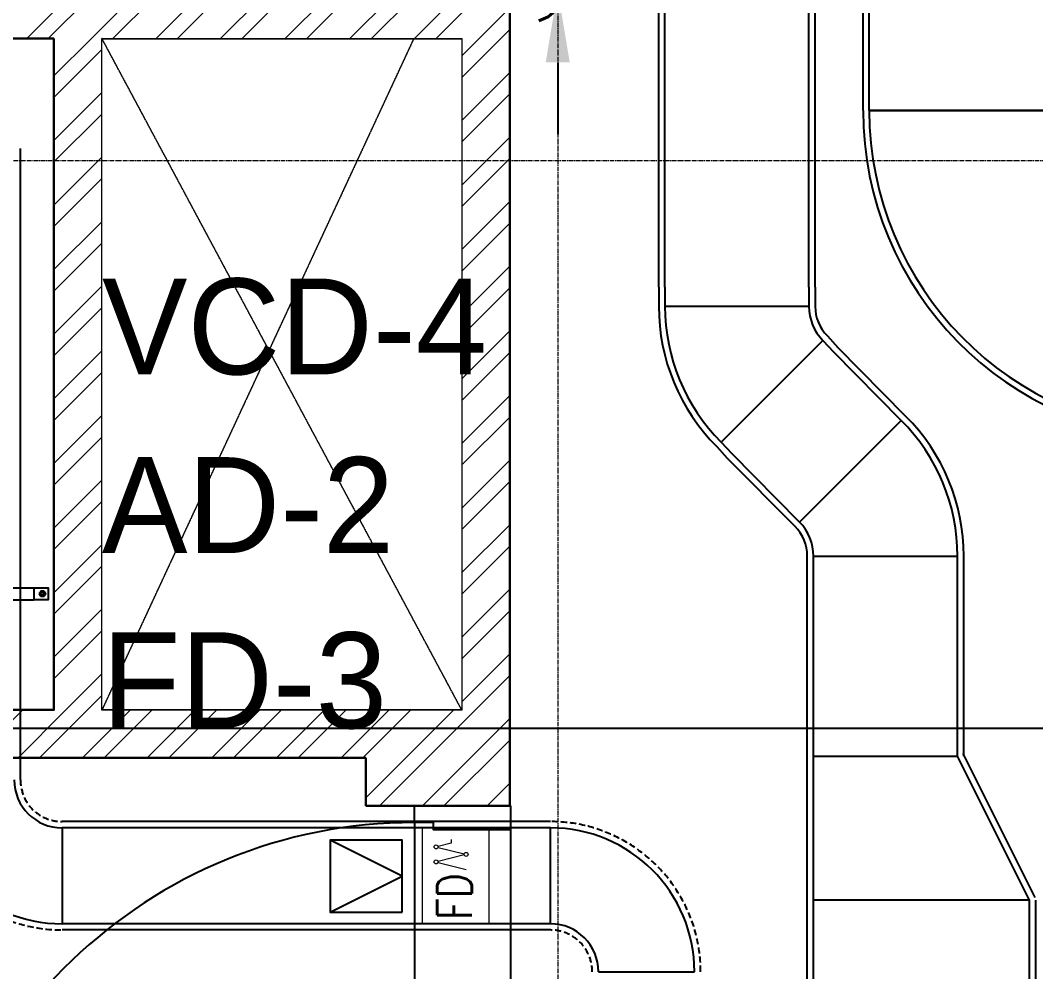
# Model space of a CAD drawing. Header units: millimetres. Extents: x -9226 to 166212, y -13 to 97274.
# Drawn here: x 36830 to 38946, y 61434 to 63418 of the extents above; entities that cross this region are included whole.
import ezdxf
from ezdxf.enums import TextEntityAlignment as Align

# ---------------------------------------------------------------- set-up
doc = ezdxf.new("R2010")
doc.units = ezdxf.units.MM
for name, pattern in [('01-AT-PLA Floor Plans$0$DASHED', [19.05, 12.7, -6.35]), ('23491-A-XR-GRID$0$23288-XR-Unit GRIDS$0$CENTER2', [28.575, 19.05, -3.175, 3.175, -3.175]), ('23491-XR-AR-2ND FLOOR PLAN$0$23491-XR-AR-2ND FLOOR PLAN$0$HIDDEN', [9.525, 6.35, -3.175]), ('23491-XR-AR-2ND FLOOR PLAN$0$HIDDEN', [9.525, 6.35, -3.175]), ('HIDDEN', [9.525, 6.35, -3.175])]:
    doc.linetypes.add(name, pattern=pattern)
doc.layers.get('0').update_dxf_attribs({"color": 8})
doc.layers.get('Defpoints').update_dxf_attribs({"color": 8})
for name, color, linetype in [('1.INS', 8, 'Continuous'), ('1.STR', 8, 'Continuous'), ('1.support 2', 7, 'Continuous'), ('cloud', 15, 'Continuous'), ('EAD', 30, 'Continuous'), ('ETA-AC-SUPPORT', 25, 'Continuous'), ('FAD', 3, 'Continuous'), ('LETER LINE', 7, 'Continuous'), ('VCD SHE', 7, 'Continuous')]:
    doc.layers.add(name, color=color, linetype=linetype)
for name, color, linetype, lineweight in [('1.XREF', 8, 'Continuous', 9), ('23491-A-XR-GRID$0$G-ANNO-GRID', 8, '23491-A-XR-GRID$0$23288-XR-Unit GRIDS$0$CENTER2', 0), ('23491-XR-AR-2ND FLOOR PLAN$0$23491-XR-AR-2ND FLOOR PLAN$0$23491-XR-AR-TYP-FLOOR$0$A-WALL-PATT', 8, 'Continuous', 5), ('23491-XR-AR-2ND FLOOR PLAN$0$23491-XR-AR-2ND FLOOR PLAN$0$23491-XR-AR-TYP-FLOOR$0$Zone-6_30May22$0$TYP$0$2B+G+19+R Typical Floor$0$A-DOOR', 8, 'Continuous', 25), ('23491-XR-AR-2ND FLOOR PLAN$0$23491-XR-AR-2ND FLOOR PLAN$0$A-FLOR-OVHD', 8, '23491-XR-AR-2ND FLOOR PLAN$0$23491-XR-AR-2ND FLOOR PLAN$0$HIDDEN', 15), ('23491-XR-AR-2ND FLOOR PLAN$0$23491-XR-AR-2ND FLOOR PLAN$0$A-WALL', 8, 'Continuous', 30), ('23491-XR-AR-2ND FLOOR PLAN$0$23491-XR-AR-2ND FLOOR PLAN$0$A-WALL-CAVI', 8, 'Continuous', 15), ('23491-XR-AR-2ND FLOOR PLAN$0$A-FLOR-OVHD', 8, '23491-XR-AR-2ND FLOOR PLAN$0$HIDDEN', 15), ('23491-XR-AR-2ND FLOOR PLAN$0$A-WALL-CAVI', 8, 'Continuous', 15), ('A-ANNO-DIMS', 8, 'Continuous', 9), ('HVAC-VOL-SPD-S01-M-01-0400 R-01$0$HVAC-VOL-SPD-S01-M-01-0400 R-01$0$000-VL-M-FD', 20, 'Continuous', 20), ('MH DIM', 15, 'Continuous', 0)]:
    doc.layers.add(name, color=color, linetype=linetype, lineweight=lineweight)
doc.styles.add('HVAC-VOL-SPD-S01-M-01-0400 R-01$0$HVAC-VOL-SPD-S01-M-01-0400 R-01$0$ROMANS', font='romans.shx', dxfattribs={"width": 0.75})
doc.styles.add('ROMANS', font='isocp.shx', dxfattribs={"width": 0.8})
doc.styles.add('SDC-TEXT-ARB', font='sdc-arb.shx', dxfattribs={"height": 0.5})
doc.styles.get("Standard").update_dxf_attribs({"font": 'romans.shx', "height": 200})
doc.dimstyles.new('ISO-25', dxfattribs={"dimtxt": 200, "dimasz": 150, "dimexe": 1.25, "dimexo": 0.625, "dimgap": 1, "dimtad": 1, "dimtoh": 1, "dimdec": 0, "dimrnd": 5, "dimtxsty": 'Standard', "dimcen": 2.5, "dimclrd": 256, "dimclre": 256, "dimclrt": 7, "dimadec": 0, "dimazin": 0, "dimtfac": 1, "dimtdec": 0, "dimtix": 1, "dimtmove": 2, "dimatfit": 3, "dimfxl": 1, "dimarcsym": 1})
doc.dimstyles.new('JSE', dxfattribs={"dimtxt": 50, "dimasz": 150, "dimexe": 0.18, "dimexo": 0.0625, "dimgap": 50, "dimtad": 0, "dimdec": 0, "dimrnd": 5, "dimzin": 0, "dimdsep": 46, "dimtxsty": 'ROMANS', "dimcen": 0.09, "dimclrd": 7, "dimclre": 7, "dimclrt": 7, "dimadec": 0, "dimazin": 0, "dimtfac": 1, "dimtdec": 0, "dimtofl": 0, "dimtmove": 0, "dimatfit": 3, "dimfxl": 1, "dimtolj": 1, "dimtzin": 0, "dimarcsym": 1})

# ---------------------------------------------------------------- blocks, each defined once
blk = doc.blocks.new('*U511')
at = {"layer": '23491-XR-AR-2ND FLOOR PLAN$0$23491-XR-AR-2ND FLOOR PLAN$0$23491-XR-AR-TYP-FLOOR$0$Zone-6_30May22$0$TYP$0$2B+G+19+R Typical Floor$0$A-DOOR', "color": 8}
for p, q in [((1.065, 0), (0.035, 0)), ((1.05, -0.2), (0.05, -0.2))]:
    blk.add_line(p, q, dxfattribs=at)
blk.add_lwpolyline([(0.075, 0), (0.075, 1.0292), (0.035, 1.0292), (0.035, 0)], close=True, dxfattribs=at)
for points in [[(0.035, 0), (0, 0), (0, -0.2), (0.05, -0.2), (0.05, -0.04), (0.035, -0.04), (0.035, 0)], [(1.065, 0), (1.1, 0), (1.1, -0.2), (1.05, -0.2), (1.05, -0.04), (1.065, -0.04), (1.065, 0)]]:
    blk.add_lwpolyline(points, dxfattribs=at)
blk.add_arc((0.035, 0), 1.03, 0, 87.7744, dxfattribs=at)
blk = doc.blocks.new('23491-XR-AR-2ND FLOOR PLAN')
at = {"layer": '23491-XR-AR-2ND FLOOR PLAN$0$23491-XR-AR-2ND FLOOR PLAN$0$23491-XR-AR-TYP-FLOOR$0$A-WALL-PATT'}
h = blk.add_hatch(dxfattribs=at)
h.set_pattern_fill('ANSI32', color=8, scale=10)
h.paths.add_polyline_path([(37750, 65080), (37750, 64780), (37450, 64780), (36850, 64780), (36850.4, 65579.7), (36750, 65579.7), (36750, 64680), (37650, 64680), (37650, 63480), (35000, 63480), (35000, 62980), (34500, 62980), (34500, 62880), (35100, 62880), (35100, 63380), (37750, 63380), (37750, 61980), (36015, 61980), (36015, 61880), (37550, 61880), (37550, 61780), (37850, 61780), (37850, 65579.7), (37749.7, 65579.7)])
h = blk.add_hatch(dxfattribs=at)
h.set_pattern_fill('ANSI32', color=8, scale=10)
h.paths.add_polyline_path([(36900, 61980), (37000, 61980), (37000, 63380), (36900, 63380)])
at = {"layer": '23491-XR-AR-2ND FLOOR PLAN$0$23491-XR-AR-2ND FLOOR PLAN$0$A-FLOR-OVHD', "color": 8, "ltscale": 0.1}
for p, q in [((37650, 63380), (37000, 61980)), ((37750, 61980), (37000, 63380))]:
    blk.add_line(p, q, dxfattribs=at)
at = {"layer": '23491-XR-AR-2ND FLOOR PLAN$0$23491-XR-AR-2ND FLOOR PLAN$0$A-WALL', "color": 8}
for p, q in [((36900, 63380, 0), (35100, 63380, 0)), ((37850, 61980, 0), (37850, 61780, 0)), ((37550, 61880, 0), (37550, 61780, 0)), ((37550, 61780, 0), (37750, 61780, 0)), ((37850, 61780, 0), (37750, 61780, 0))]:
    blk.add_line(p, q, dxfattribs=at)
at = {"layer": '23491-XR-AR-2ND FLOOR PLAN$0$23491-XR-AR-2ND FLOOR PLAN$0$A-WALL', "color": 8, "elevation": 0}
for points in [[(37750, 65580), (37750, 65580), (37850, 65580), (37850, 61980)], [(37550, 61880), (36015, 61880), (36015, 61980), (36900, 61980), (36900, 63380)]]:
    blk.add_lwpolyline(points, dxfattribs=at)
at = {"layer": '23491-XR-AR-2ND FLOOR PLAN$0$23491-XR-AR-2ND FLOOR PLAN$0$A-WALL-CAVI', "color": 8}
blk.add_lwpolyline([(37750, 61980), (37000, 61980), (37000, 63380), (37750, 63380)], close=True, dxfattribs=at)
at = {"layer": '23491-XR-AR-2ND FLOOR PLAN$0$23491-XR-AR-2ND FLOOR PLAN$0$23491-XR-AR-TYP-FLOOR$0$Zone-6_30May22$0$TYP$0$2B+G+19+R Typical Floor$0$A-DOOR', "color": 8, "xscale": 1000.00000000002, "yscale": 1000.00000000002, "zscale": 1000.00000000002, "rotation": 90}
blk.add_blockref('*U511', (37651.3, 60680), dxfattribs=at)
blk = doc.blocks.new('23491-A-XR-GRID')
at = {"layer": '23491-A-XR-GRID$0$G-ANNO-GRID', "color": 8, "ltscale": 0.5}
for p, q in [((37950, 96273.8), (37950, 35003.6)), ((-8075.9, 63125.3, 0), (56827.8, 63125.3, 0))]:
    blk.add_line(p, q, dxfattribs=at)
blk = doc.blocks.new('XREF')
at = {"layer": 'A-ANNO-DIMS', "color": 8}
blk.add_blockref('23491-XR-AR-2ND FLOOR PLAN', (0, 0), dxfattribs=at)
blk.add_blockref('23491-A-XR-GRID', (0, 0))
blk = doc.blocks.new('I LOVE UA$C815f66f9')
at = {"layer": '23491-XR-AR-2ND FLOOR PLAN$0$A-FLOR-OVHD', "ltscale": 0.1}
for p, q in [((37650, 63380), (37000, 61980)), ((37750, 61980), (37000, 63380))]:
    blk.add_line(p, q, dxfattribs=at)
at = {"layer": '23491-XR-AR-2ND FLOOR PLAN$0$A-WALL-CAVI'}
blk.add_lwpolyline([(37750, 61980), (37000, 61980), (37000, 63380), (37750, 63380)], close=True, dxfattribs=at)
blk = doc.blocks.new('I LOVE USTR')
at = {"layer": 'MH DIM', "color": 7}
blk.add_blockref('I LOVE UA$C815f66f9', (0, 0), dxfattribs=at)
blk = doc.blocks.new('A$C32d94600')
at = {"layer": 'cloud', "color": 15}
blk.add_blockref('I LOVE USTR', (-5100, -86375.9, 0), dxfattribs=at)
blk = doc.blocks.new('*U548')
at = {"layer": 'HVAC-VOL-SPD-S01-M-01-0400 R-01$0$HVAC-VOL-SPD-S01-M-01-0400 R-01$0$000-VL-M-FD'}
for p, q in [((228, 106.6), (213.4, 48.1)), ((243.7, 52.1), (230.1, 106.6)), ((259.3, 106.6), (245.7, 52.1)), ((268.2, 79.4), (261.3, 106.6)), ((276, 79.4), (268.2, 79.4))]:
    blk.add_line(p, q, dxfattribs=at)
blk.add_lwpolyline([(100, 140), (100, 0), (300, 0), (300, 140)], close=True, dxfattribs=at)
for centre in [(229, 110.7), (260.3, 110.7), (244.7, 48.1)]:
    blk.add_circle(centre, 4.17, dxfattribs=at)
at = {"layer": 'HVAC-VOL-SPD-S01-M-01-0400 R-01$0$HVAC-VOL-SPD-S01-M-01-0400 R-01$0$000-VL-M-FD', "style": 'HVAC-VOL-SPD-S01-M-01-0400 R-01$0$HVAC-VOL-SPD-S01-M-01-0400 R-01$0$ROMANS', "width": 0.8}
blk.add_text('FD', height=72.53, rotation=360, dxfattribs=at).set_placement((108.1, 72.2), align=Align.MIDDLE_LEFT)
blk = doc.blocks.new('t')
at = {"layer": 'ETA-AC-SUPPORT', "color": 7, "linetype": 'HIDDEN', "ltscale": 0.3, "extrusion": (2.40653e-07, 5.25136e-08, 1)}
for p, q in [((4429.3, -9484.4, 0), (4379.3, -9484.4, 0)), ((4392.9, -9513, 0), (4404.3, -9506.4, 0)), ((4415.8, -9513, 0), (4404.3, -9506.4, 0)), ((4392.9, -9526.2, 0), (4392.9, -9513, 0)), ((4392.9, -9526.2, 0), (4404.3, -9532.9, 0)), ((4415.8, -9526.2, 0), (4404.3, -9532.9, 0)), ((4415.8, -9526.2, 0), (4415.8, -9513, 0))]:
    blk.add_line(p, q, dxfattribs=at)
at = {"layer": 'ETA-AC-SUPPORT', "color": 7, "linetype": 'Continuous', "ltscale": 0.3, "extrusion": (2.40653e-07, 5.25136e-08, 1), "elevation": 0}
blk.add_lwpolyline([(4429.3, -9484.4), (4429.3, -9543.9), (4379.3, -9543.9), (4379.3, -9484.4)], dxfattribs=at)
at = {"layer": 'ETA-AC-SUPPORT', "color": 7, "linetype": 'HIDDEN', "ltscale": 0.3, "extrusion": (2.40653e-07, 5.25136e-08, 1)}
for radius in [11.5, 6]:
    blk.add_circle((4404.3, -9519.6, 0), radius, dxfattribs=at)
blk = doc.blocks.new('*U549')
at = {"layer": 'ETA-AC-SUPPORT', "color": 7, "linetype": 'Continuous', "ltscale": 0.3, "extrusion": (2.40653e-07, 5.25136e-08, 1)}
for p, q in [((4404.3, -9239.6, 0), (4404.3, -9514.1, 0)), ((4429.3, -9239.6, 0), (4429.3, -9514.1, 0))]:
    blk.add_line(p, q, dxfattribs=at)
at = {"color": 7, "linetype": 'Continuous', "xscale": -0.5, "yscale": 0.5, "zscale": 0.5, "rotation": 180}
blk.add_blockref('t', (2214.7, -13981.8, 0), dxfattribs=at)
at = {"color": 7, "linetype": 'Continuous', "xscale": 0.5, "yscale": 0.5, "zscale": 0.5}
blk.add_blockref('t', (2214.7, -4771.9, 0), dxfattribs=at)
blk = doc.blocks.new('AD-01')
at = {"layer": 'VCD SHE'}
blk.add_lwpolyline([(62669, 57326.1), (62819, 57326.1), (62819, 57476.1), (62669, 57476.1)], close=True, dxfattribs=at)
blk.add_lwpolyline([(62669, 57476.1), (62744, 57326.1), (62819, 57476.1)], dxfattribs=at)
blk = doc.blocks.new('*D376')
at = {"layer": 'Defpoints', "color": 0, "transparency": 16777216}
for p in [(36918.5, 63815.7, 0), (36908.5, 63480), (37950, 63480)]:
    blk.add_point(p, dxfattribs=at)
at = {"layer": 'VCD SHE', "lineweight": -2, "transparency": 16777216}
for p, q in [((37950, 63965.7), (37950, 64115.7)), ((36919.2, 63815.7), (37951.2, 63815.7)), ((37950, 63815.7), (37950, 63480)), ((36909.1, 63480), (37951.2, 63480)), ((37950, 63330), (37950, 63180))]:
    blk.add_line(p, q, dxfattribs=at)
at = {"layer": 'VCD SHE', "transparency": 16777216}
for points in [[(37925, 63965.7), (37975, 63965.7), (37950, 63815.7)], [(37925, 63330), (37975, 63330), (37950, 63480)]]:
    blk.add_solid(points, dxfattribs=at)
at = {"layer": 'VCD SHE', "color": 7, "transparency": 16777216, "insert": (37849, 63647.8), "char_height": 200, "attachment_point": 5, "rotation": 90}
blk.add_mtext('335', dxfattribs=at)

msp = doc.modelspace()

# ---------------------------------------------------------------- block references
at = {"layer": '1.STR'}
msp.add_blockref('A$C32d94600', (5100, 86375.3), dxfattribs=at)

# ---------------------------------------------------------------- next in the draw order: block references
at = {"layer": '1.XREF'}
msp.add_blockref('XREF', (0, 0), dxfattribs=at)

# ---------------------------------------------------------------- next in the draw order: linework, layer by layer
at = {"layer": '1.INS'}
for points, elevation in [([(38486.6, 62861.1), (38483.7, 69773.4)], 0.1), ([(38160.6, 62861.1), (38157.9, 69389.5)], 0.1), ([(38586.3, 63230), (38586.3, 66124.1)], 0.3), ([(36830.1, 61834), (36830.1, 63150.6)], -0.1), ([(38470.2, 61883.2), (38470.2, 62302)], 0.1), ([(38796.2, 61883.2), (38796.2, 62302)], 0.1), ([(38470.2, 61583.2), (38470.2, 61883.2)], 0.1), ([(38944.8, 61588.8), (38794.8, 61889)], 0.3), ([(37934.9, 61747), (36917.1, 61747)], -0.2), ([(38470.2, 55283), (38470.2, 61583.2)], 0.1), ([(38946.2, 55282.9), (38946.2, 61583)], 0.3), ([(37934.9, 61521), (36917.1, 61521)], -0.2)]:
    msp.add_lwpolyline(points, dxfattribs=dict(at, elevation=elevation))
at = {"layer": '1.INS', "elevation": 0.1}
for points in [[(38160.6, 62861.1), (38160.6, 62821.1, 0.198912), (38281.5, 62529.1), (38303.5, 62505)], [(38486.6, 62861.1), (38486.6, 62821.1, 0.198912), (38512.1, 62759.6), (38534, 62735.6)], [(38796.2, 62260.6), (38796.2, 62300.6, 0.198912), (38675.2, 62592.7), (38534, 62735.6)], [(38470.2, 62260.6), (38470.2, 62300.6, 0.198912), (38444.7, 62362.2), (38303.5, 62505)]]:
    msp.add_lwpolyline(points, format="xyb", dxfattribs=at)
at = {"layer": '1.INS', "extrusion": (0.000521864, 3.96646e-15, 1)}
msp.add_arc((39274.5, 63230.1, 20.5), 688.2, 180.0065, 268.9752, dxfattribs=at)
at = {"layer": '1.INS', "linetype": '01-AT-PLA Floor Plans$0$DASHED', "extrusion": (0.000521864, -4.67268e-06, 1)}
for radius in [313, 87]:
    msp.add_arc((36917.1, 61834, 18.8), radius, 180, 270, dxfattribs=at)
at = {"layer": '1.INS', "linetype": '01-AT-PLA Floor Plans$0$DASHED', "extrusion": (-0.000521864, 4.67268e-06, 1)}
for radius in [313, 87]:
    msp.add_arc((37934.9, 61434, -19.7), radius, 0, 90, dxfattribs=at)
at = {"layer": 'EAD'}
msp.add_line((38783.2, 61883.2, 0.1), (38783.2, 62260.6, 0.1), dxfattribs=at)
for points, elevation in [([(38173.6, 62861.1), (38170.7, 69773.4)], 0.1), ([(38473.6, 62861.1), (38470.7, 69773.4)], 0.1), ([(38473.6, 62821.1), (38173.6, 62821.1)], 0.1), ([(38502.9, 62750.4), (38290.7, 62538.2)], 0.1), ([(38453.9, 62371.4), (38666, 62583.5)], 0.1), ([(38483.2, 61883.2), (38483.2, 62302)], 0.1), ([(38483.2, 62300.6), (38783.2, 62300.6)], 0.1), ([(38483.2, 61583.2), (38483.2, 61883.2)], 0.1), ([(38483.2, 61883.2), (38783.2, 61883.2)], 0.1), ([(38933.2, 61583), (38783.2, 61883.2)], 0.3), ([(38483.2, 55283), (38483.2, 61583.2)], 0.1), ([(38933.2, 61583), (38483.2, 61583.2)], 0.3), ([(38933.2, 55282.9), (38933.2, 61583)], 0.3)]:
    msp.add_lwpolyline(points, dxfattribs=dict(at, elevation=elevation))
at = {"layer": 'EAD', "elevation": 0.1}
for points in [[(38173.6, 62861.1), (38173.6, 62821.1, 0.198912), (38290.7, 62538.2), (38312.7, 62514.2)], [(38473.6, 62861.1), (38473.6, 62821.1, 0.198912), (38502.9, 62750.4), (38524.8, 62726.4)], [(38783.2, 62260.6), (38783.2, 62300.6, 0.198912), (38666, 62583.5), (38524.8, 62726.4)], [(38483.2, 62260.6), (38483.2, 62300.6, 0.198912), (38453.9, 62371.4), (38312.7, 62514.2)]]:
    msp.add_lwpolyline(points, format="xyb", dxfattribs=at)
at = {"layer": 'FAD', "extrusion": (0.000521864, -4.67268e-06, 1)}
msp.add_line((36917.1, 61734, -0.2), (36917.1, 61534, -0.2), dxfattribs=at)
at = {"layer": 'FAD', "extrusion": (-0.000521864, 4.67268e-06, 1)}
for p, q in [((37934.9, 61534, -0.2), (37934.9, 61734, -0.2)), ((38034.9, 61434, -0.1), (38234.9, 61434, 0))]:
    msp.add_line(p, q, dxfattribs=at)
at = {"layer": 'FAD'}
for points, elevation in [([(38599.3, 63230), (38599.3, 66124.1)], 0.3), ([(37934.9, 61734), (36917.1, 61734)], -0.2), ([(37934.9, 61534), (36917.1, 61534)], -0.2)]:
    msp.add_lwpolyline(points, dxfattribs=dict(at, elevation=elevation))
at = {"layer": 'FAD', "extrusion": (0.000521864, 3.96636e-15, 1), "elevation": 20.5}
msp.add_lwpolyline([(38599.3, 63230), (39049.3, 63230)], dxfattribs=at)
at = {"layer": 'FAD', "extrusion": (0.000521864, 3.96646e-15, 1), "elevation": 20.5}
msp.add_lwpolyline([(39049.3, 63230), (38599.3, 63230)], dxfattribs=at)
at = {"layer": 'FAD', "extrusion": (0.000521864, 3.96646e-15, 1)}
msp.add_arc((39274.5, 63230.1, 20.5), 675.2, 180.0065, 268.9752, dxfattribs=at)
at = {"layer": 'FAD', "extrusion": (0.000521864, -4.67268e-06, 1)}
for radius in [300, 100]:
    msp.add_arc((36917.1, 61834, 18.8), radius, 180, 270, dxfattribs=at)
at = {"layer": 'FAD', "extrusion": (-0.000521864, 4.67268e-06, 1)}
for radius in [300, 100]:
    msp.add_arc((37934.9, 61434, -19.7), radius, 0, 90, dxfattribs=at)

# ---------------------------------------------------------------- next in the draw order: block references
at = {"layer": '1.support 2', "linetype": 'ByBlock', "extrusion": (-3.5195e-05, -4.02055e-07, 1), "xscale": 1.001591528757322, "yscale": 1.001591528757322, "zscale": 1.001591528757322, "rotation": 89.99999999918921}
msp.add_blockref('*U549', (27329.1, 57798, -1.4), dxfattribs=at)
at = {"layer": 'LETER LINE', "rotation": 90.00005074679684}
msp.add_blockref('*U548', (37807.2, 61434, -0.2), dxfattribs=at)
at = {"layer": 'VCD SHE', "rotation": 90}
msp.add_blockref('AD-01', (94951.6, -1110.5), dxfattribs=at)

# ---------------------------------------------------------------- next in the draw order: texts
at = {"layer": 'VCD SHE', "style": 'SDC-TEXT-ARB'}
for s, p in [('VCD-4', (37000, 62679.4, -0.2)), ('AD-2', (37000, 62307, -0.2)), ('FD-3', (37000, 61941.7))]:
    msp.add_text(s, height=200, dxfattribs=at).set_placement(p)

# ---------------------------------------------------------------- next in the draw order: dimensions: what is measured, and where the dimension line sits
at = {"layer": 'VCD SHE'}
dim = msp.add_linear_dim(base=(37950, 63480), p1=(36918.5, 63815.7, 0), p2=(36908.5, 63480), angle=90, dimstyle='ISO-25', dxfattribs=at)
dim.commit()
dim.dimension.update_dxf_attribs({"geometry": '*D376', "text_midpoint": (37849, 63647.8)})

# ---------------------------------------------------------------- next in the draw order: leaders
at = {"layer": '1.INS'}
msp.add_leader([(36450.7, 62608.2), (36450.7, 61941.7), (45299.2, 61941.7)], dimstyle='JSE', override={"dimgap": 50, "dimtad": 0}, dxfattribs=at)

doc.saveas('drawing.dxf')
